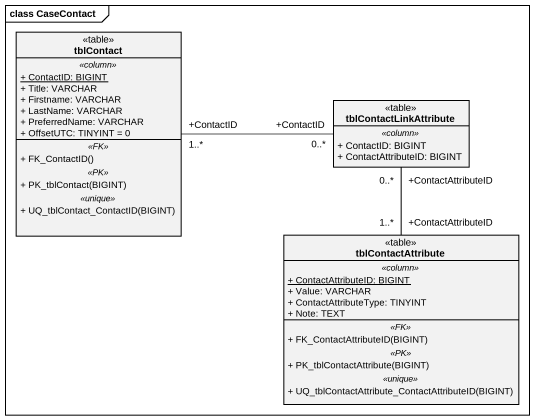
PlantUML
@startuml
mainframe class CaseContact
hide circle
hide empty members
skinparam classAttributeIconSize 0
class tblContact <<table>> {
  .. <<column>> ..
  {static} + ContactID: BIGINT
  + Title: VARCHAR
  + Firstname: VARCHAR
  + LastName: VARCHAR
  + PreferredName: VARCHAR
  + OffsetUTC: TINYINT = 0
  .. <<FK>> ..
  + FK_ContactID()
  .. <<PK>> ..
  + PK_tblContact(BIGINT)
  .. <<unique>> ..
  + UQ_tblContact_ContactID(BIGINT)
}
class tblContactLinkAttribute <<table>> {
  .. <<column>> ..
  + ContactID: BIGINT
  + ContactAttributeID: BIGINT
}
class tblContactAttribute <<table>> {
  .. <<column>> ..
  {static} + ContactAttributeID: BIGINT
  + Value: VARCHAR
  + ContactAttributeType: TINYINT
  + Note: TEXT
  .. <<FK>> ..
  + FK_ContactAttributeID(BIGINT)
  .. <<PK>> ..
  + PK_tblContactAttribute(BIGINT)
  .. <<unique>> ..
  + UQ_tblContactAttribute_ContactAttributeID(BIGINT)
}
tblContact "+ContactID\n1..*" -right- "+ContactID\n0..*" tblContactLinkAttribute
tblContactAttribute "+ContactAttributeID\n1..*" -up- "+ContactAttributeID\n0..*" tblContactLinkAttribute
@enduml
